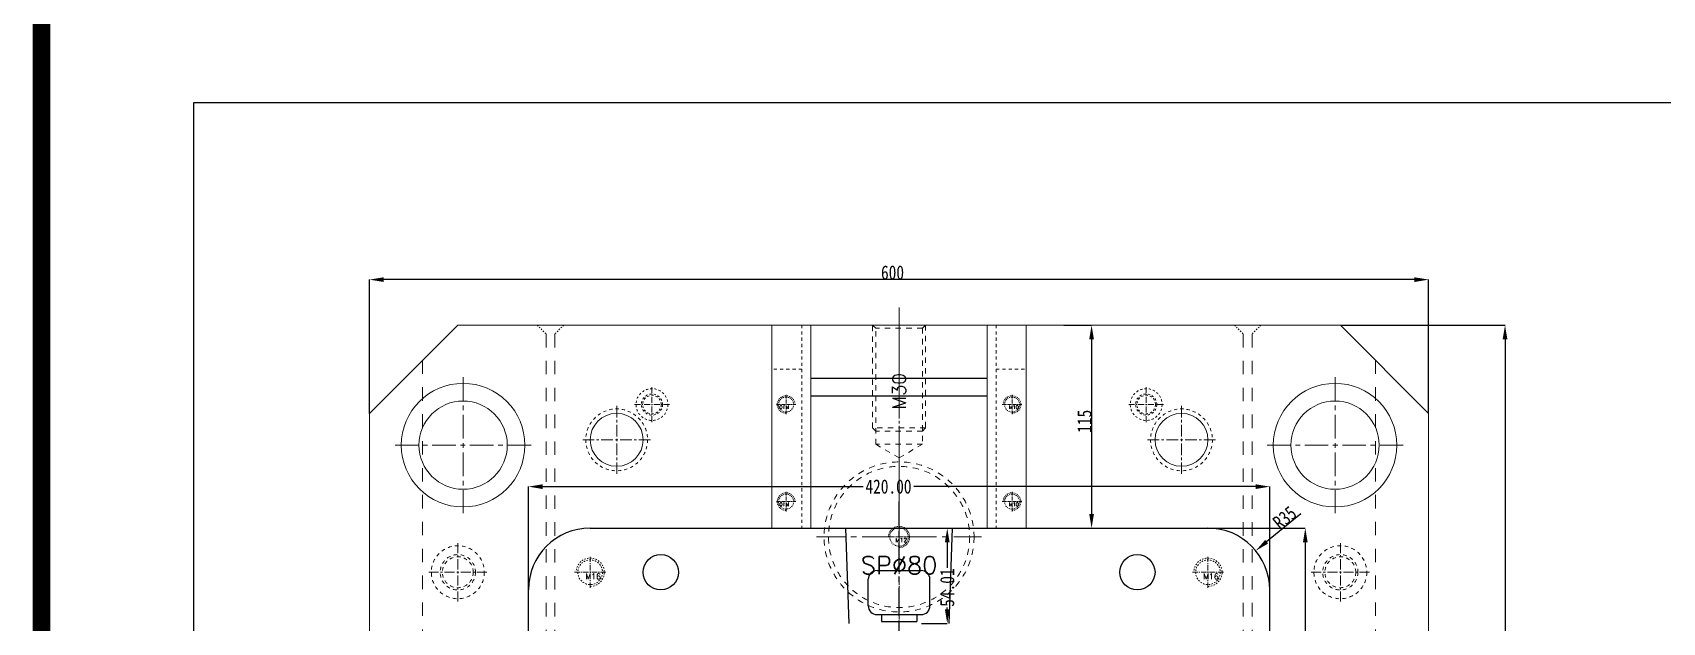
# Model space of a CAD drawing. Header units: millimetres. Extents: x 723 to 11228, y -2384 to 1578.
# Drawn here: x 723 to 1646, y -560 to -226 of the extents above; entities that cross this region are included whole.
import ezdxf
from ezdxf.enums import TextEntityAlignment as Align

# ---------------------------------------------------------------- set-up
doc = ezdxf.new("R2010")
doc.units = ezdxf.units.MM
doc.header["$LTSCALE"] = 16.335
doc.header["$PDMODE"] = 3
doc.header["$PDSIZE"] = 0.3125
doc.linetypes.add('CENTER', pattern=[0.6, 0.375, -0.075, 0.075, -0.075])
doc.linetypes.add('HIDDEN', pattern=[0.2, 0.1, -0.1])
doc.layers.get('0').update_dxf_attribs({"linetype": 'CONTINUOUS'})
doc.layers.get('Defpoints').update_dxf_attribs({"linetype": 'CONTINUOUS'})
for name, color, linetype, lineweight in [('moldbase', 7, 'CONTINUOUS', 20), ('screw', 33, 'CONTINUOUS', 13), ('sp', 193, 'CONTINUOUS', 9)]:
    doc.layers.add(name, color=color, linetype=linetype, lineweight=lineweight)
doc.styles.get("Standard").update_dxf_attribs({"font": 'txt', "width": 0.8})
doc.styles.add('TXT', font='txt.shx', dxfattribs={"bigfont": 'gbcbig.shx'})
doc.dimstyles.new('ISO-25', dxfattribs={"dimtxt": 8, "dimasz": 8, "dimexe": 0, "dimexo": 0, "dimgap": 0, "dimtad": 1, "dimtxsty": 'Standard', "dimcen": 0, "dimclrd": 4, "dimclre": 4, "dimclrt": 6, "dimadec": 0, "dimazin": 0, "dimtfac": 1, "dimtofl": 0, "dimtmove": 0, "dimatfit": 3, "dimfxl": 0, "dimarcsym": 0})
doc.dimstyles.get("Standard").update_dxf_attribs({"dimtxt": 0.15625, "dimasz": 0.1875, "dimexe": 0.125, "dimexo": 0.0625, "dimtad": 0, "dimtih": 1, "dimtoh": 1, "dimdsep": 46, "dimtxsty": 'Standard', "dimcen": 0.09, "dimadec": 0, "dimazin": 0, "dimtp": 0.01, "dimtm": 0.01, "dimtfac": 1, "dimtofl": 0, "dimtmove": 0, "dimatfit": 3, "dimfxl": 0, "dimtolj": 1, "dimarcsym": 0})

# ---------------------------------------------------------------- blocks, each defined once
blk = doc.blocks.new('screw_m10_g')
at = {"layer": 'screw', "color": 1, "linetype": 'CENTER', "ltscale": 0.310989}
for p, q in [((-5.5, 0), (5.5, 0)), ((0, -5.5), (0, 5.5))]:
    blk.add_line(p, q, dxfattribs=at)
at = {"layer": 'screw', "color": 33, "linetype": 'HIDDEN', "ltscale": 0.310989}
blk.add_circle((0, 0), 4.25, dxfattribs=at)
at = {"layer": 'screw', "color": 92, "linetype": 'HIDDEN', "ltscale": 0.310989}
blk.add_arc((0, 0), 5, 270, 180, dxfattribs=at)
at = {"layer": 'screw', "color": 6, "style": 'TXT'}
blk.add_text('M10', height=2, dxfattribs=at).set_placement((-1.7, -2.5))
blk = doc.blocks.new('*D101')
at = {"color": 4, "lineweight": -2}
for p, q in [((1003.77, -541.74), (1003.77, -483.25)), ((1011.77, -483.25), (1193.35, -483.25)), ((1415.77, -483.25), (1222.15, -483.25)), ((1423.77, -541.74), (1423.77, -483.25))]:
    blk.add_line(p, q, dxfattribs=at)
at = {"color": 4}
for points in [[(1011.77, -481.92), (1011.77, -484.59), (1003.77, -483.25)], [(1415.77, -481.92), (1415.77, -484.59), (1423.77, -483.25)]]:
    blk.add_solid(points, dxfattribs=at)
at = {"layer": 'Defpoints', "color": 0}
for p in [(1003.77, -483.25), (1003.77, -541.74), (1423.77, -541.74)]:
    blk.add_point(p, dxfattribs=at)
at = {"color": 6, "insert": (1207.75, -483.25), "char_height": 8, "attachment_point": 5}
blk.add_mtext('\\A1;420.00', dxfattribs=at)
blk = doc.blocks.new('*D102')
at = {"color": 4, "lineweight": -2}
for p, q in [((1388.77, -506.74), (1443.92, -506.74)), ((1443.92, -514.74), (1443.92, -682.91)), ((1443.92, -968.74), (1443.92, -711.71)), ((1388.77, -976.74), (1443.92, -976.74))]:
    blk.add_line(p, q, dxfattribs=at)
at = {"color": 4}
for points in [[(1442.58, -514.74), (1445.25, -514.74), (1443.92, -506.74)], [(1442.58, -968.74), (1445.25, -968.74), (1443.92, -976.74)]]:
    blk.add_solid(points, dxfattribs=at)
at = {"layer": 'Defpoints', "color": 0}
for p in [(1388.77, -506.74), (1388.77, -976.74), (1443.92, -976.74)]:
    blk.add_point(p, dxfattribs=at)
at = {"color": 6, "insert": (1443.92, -697.31), "char_height": 8, "attachment_point": 5, "rotation": 90}
blk.add_mtext('\\A1;470.00', dxfattribs=at)
blk = doc.blocks.new('*D103')
at = {"color": 4, "lineweight": -2}
for p, q in [((1215.83, -506.74), (1241.06, -506.74)), ((1241.06, -514.74), (1241.06, -529.23)), ((1241.06, -552.75), (1241.06, -551.63)), ((1226.48, -560.75), (1241.06, -560.75))]:
    blk.add_line(p, q, dxfattribs=at)
at = {"color": 4}
for points in [[(1239.73, -514.74), (1242.39, -514.74), (1241.06, -506.74)], [(1239.73, -552.75), (1242.39, -552.75), (1241.06, -560.75)]]:
    blk.add_solid(points, dxfattribs=at)
at = {"layer": 'Defpoints', "color": 0}
for p in [(1215.83, -506.74), (1226.48, -560.75), (1241.06, -560.75)]:
    blk.add_point(p, dxfattribs=at)
at = {"color": 6, "insert": (1241.06, -540.43), "char_height": 8, "attachment_point": 5, "rotation": 90}
blk.add_mtext('\\A1;54.01', dxfattribs=at)
blk = doc.blocks.new('screw_m16_g')
at = {"layer": 'screw', "color": 1, "linetype": 'CENTER', "ltscale": 0.497582}
for p, q in [((-8.8, 0), (8.8, 0)), ((0, -8.8), (0, 8.8))]:
    blk.add_line(p, q, dxfattribs=at)
at = {"layer": 'screw', "color": 33, "linetype": 'HIDDEN', "ltscale": 0.497582}
blk.add_circle((0, 0), 7, dxfattribs=at)
at = {"layer": 'screw', "color": 92, "linetype": 'HIDDEN', "ltscale": 0.497582}
blk.add_arc((0, 0), 8, 270, 180, dxfattribs=at)
at = {"layer": 'screw', "color": 6, "style": 'TXT'}
blk.add_text('M16', height=3.2, dxfattribs=at).set_placement((-2.72, -4))
blk = doc.blocks.new('*D111')
at = {"color": 4, "lineweight": -2}
for p, q in [((913.77, -441.74), (913.77, -365.98)), ((1505.77, -365.98), (921.77, -365.98)), ((1513.77, -441.74), (1513.77, -365.98))]:
    blk.add_line(p, q, dxfattribs=at)
at = {"color": 4}
for points in [[(921.77, -364.65), (921.77, -367.31), (913.77, -365.98)], [(1505.77, -364.65), (1505.77, -367.31), (1513.77, -365.98)]]:
    blk.add_solid(points, dxfattribs=at)
at = {"layer": 'Defpoints', "color": 0}
for p in [(913.77, -365.98), (913.77, -441.74), (1513.77, -441.74)]:
    blk.add_point(p, dxfattribs=at)
at = {"color": 6, "insert": (1210.05, -361.98), "char_height": 8, "attachment_point": 5}
blk.add_mtext('600', dxfattribs=at)
blk = doc.blocks.new('*D112')
at = {"color": 4, "lineweight": -2}
for p, q in [((1463.77, -391.74), (1557.06, -391.74)), ((1557.06, -399.74), (1557.06, -1133.74)), ((1463.77, -1141.74), (1557.06, -1141.74))]:
    blk.add_line(p, q, dxfattribs=at)
at = {"color": 4}
for points in [[(1555.73, -399.74), (1558.39, -399.74), (1557.06, -391.74)], [(1555.73, -1133.74), (1558.39, -1133.74), (1557.06, -1141.74)]]:
    blk.add_solid(points, dxfattribs=at)
at = {"layer": 'Defpoints', "color": 0}
for p in [(1463.77, -391.74), (1463.77, -1141.74), (1557.06, -1141.74)]:
    blk.add_point(p, dxfattribs=at)
at = {"color": 6, "insert": (1553.06, -759.81), "char_height": 8, "attachment_point": 5, "rotation": 90}
blk.add_mtext('750', dxfattribs=at)
blk = doc.blocks.new('*D115')
at = {"color": 4, "lineweight": -2}
for p, q in [((1307.04, -391.74), (1322.83, -391.74)), ((1322.83, -399.74), (1322.83, -498.74)), ((1307.04, -506.74), (1322.83, -506.74))]:
    blk.add_line(p, q, dxfattribs=at)
at = {"color": 4}
for points in [[(1321.49, -399.74), (1324.16, -399.74), (1322.83, -391.74)], [(1321.49, -498.74), (1324.16, -498.74), (1322.83, -506.74)]]:
    blk.add_solid(points, dxfattribs=at)
at = {"layer": 'Defpoints', "color": 0}
for p in [(1307.04, -391.74), (1307.04, -506.74), (1322.83, -506.74)]:
    blk.add_point(p, dxfattribs=at)
at = {"color": 6, "insert": (1318.83, -446.24), "char_height": 8, "attachment_point": 5, "rotation": 90}
blk.add_mtext('115', dxfattribs=at)
blk = doc.blocks.new('screw_m12_g')
at = {"layer": 'screw', "color": 1, "linetype": 'CENTER', "ltscale": 0.24}
for p, q in [((-6.6, 0), (6.6, 0)), ((0, -6.6), (0, 6.6))]:
    blk.add_line(p, q, dxfattribs=at)
at = {"layer": 'screw', "color": 33, "linetype": 'HIDDEN', "ltscale": 0.24}
blk.add_circle((0, 0), 5.25, dxfattribs=at)
at = {"layer": 'screw', "color": 92, "linetype": 'HIDDEN', "ltscale": 0.24}
blk.add_arc((0, 0), 6, 270, 180, dxfattribs=at)
at = {"layer": 'screw', "color": 6, "style": 'TXT'}
blk.add_text('M12', height=2.4, dxfattribs=at).set_placement((-2.04, -3))
blk = doc.blocks.new('sp_80_th', base_point=(1213.77, -1041.74))
at = {"layer": 'sp', "color": 1, "linetype": 'CENTER', "ltscale": 2.643404}
for p, q in [((1213.77, -1088.49), (1213.77, -994.99)), ((1167.02, -1041.74), (1260.52, -1041.74))]:
    blk.add_line(p, q, dxfattribs=at)
at = {"layer": 'sp', "color": 193, "linetype": 'HIDDEN', "ltscale": 2.073258}
for radius in [42.5, 40]:
    blk.add_circle((1213.77, -1041.74), radius, dxfattribs=at)
at = {"layer": 'sp', "color": 6, "style": 'TXT'}
blk.add_text('SP%%c80', height=10, dxfattribs=at).set_placement((1213.77, -1057.74), align=Align.MIDDLE)
blk = doc.blocks.new('*D154')
at = {"color": 4, "lineweight": -2}
blk.add_line((1441.39, -498.58), (1422.01, -514.47), dxfattribs=at)
at = {"color": 4}
blk.add_solid([(1421.17, -513.44), (1422.86, -515.5), (1415.83, -519.55)], dxfattribs=at)
at = {"layer": 'Defpoints', "color": 0}
for p in [(1415.83, -519.55), (1388.77, -541.74)]:
    blk.add_point(p, dxfattribs=at)
at = {"color": 6, "insert": (1432.26, -500.9), "char_height": 8, "attachment_point": 5, "rotation": 39.36136}
blk.add_mtext('R35', dxfattribs=at)

msp = doc.modelspace()

# ---------------------------------------------------------------- linework, layer by layer
for p, q in [((1163.765, -421.744), (1263.765, -421.744)), ((1163.765, -431.744), (1263.765, -431.744)), ((1038.765, -506.744), (1388.765, -506.744)), ((1185.437, -560.751), (1183.551, -506.744)), ((1242.093, -560.751), (1243.979, -506.744)), ((1003.765, -941.744), (1003.765, -541.744)), ((1423.765, -941.744), (1423.765, -541.744)), ((1203.765, -555.751), (1203.765, -559.551)), ((1223.765, -555.751), (1223.765, -559.551))]:
    msp.add_line(p, q)
at = {"color": 1, "linetype": 'CENTER', "ltscale": 2.612305}
msp.add_line((1213.765, -991.744), (1213.765, -491.744), dxfattribs=at)
at = {"color": 7, "linetype": 'Continuous'}
for p, q in [((1201.265, -530.751), (1226.265, -530.751)), ((1196.265, -550.751), (1196.265, -535.751)), ((1231.265, -550.751), (1231.265, -535.751)), ((1201.265, -555.751), (1226.265, -555.751)), ((1203.765, -559.551), (1223.765, -559.551))]:
    msp.add_line(p, q, dxfattribs=at)
at = {"color": 1, "linetype": 'CENTER', "ltscale": 9.722671}
msp.add_line((1213.765, -904.555), (1213.765, -558.934), dxfattribs=at)
at = {"color": 4, "const_width": 10}
msp.add_lwpolyline([(727.857, 1573.392), (11222.503, 1573.392), (11222.503, -2379.292), (727.857, -2379.292)], close=True, dxfattribs=at)
msp.add_lwpolyline([(814.144, -265.677), (2539.8, -265.677), (2539.8, -1801.098), (814.144, -1801.098)], close=True)
for centre in [(1078.765, -531.744), (1348.765, -531.744)]:
    msp.add_circle(centre, 10)
for centre, start, end in [((1038.765, -541.744), 90, 180), ((1388.765, -541.744), 0, 90)]:
    msp.add_arc(centre, 35, start, end)
at = {"color": 7, "linetype": 'Continuous'}
for centre, start, end in [((1201.265, -535.751), 90, 180), ((1226.265, -535.751), 0, 90), ((1201.265, -550.751), 180, 270), ((1226.265, -550.751), 270, 0)]:
    msp.add_arc(centre, 5, start, end, dxfattribs=at)
at = {"layer": 'moldbase', "color": 1, "linetype": 'CENTER', "ltscale": 9.205265}
msp.add_line((1213.765, -381.744), (1213.765, -1151.744), dxfattribs=at)
at = {"layer": 'moldbase'}
for p, q in [((913.765, -441.744), (963.765, -391.744)), ((1463.765, -391.744), (963.765, -391.744)), ((1141.765, -391.744), (1141.765, -506.744)), ((1163.765, -391.744), (1163.765, -506.744)), ((1263.765, -391.744), (1263.765, -506.744)), ((1285.765, -391.744), (1285.765, -506.744)), ((1463.765, -391.744), (1513.765, -441.744)), ((913.765, -441.744), (913.765, -1091.744)), ((1513.765, -441.744), (1513.765, -1091.744))]:
    msp.add_line(p, q, dxfattribs=at)
at = {"layer": 'moldbase', "color": 8, "linetype": 'HIDDEN', "ltscale": 0.466483}
for p, q in [((1008.765, -391.744), (1013.765, -396.744)), ((1023.765, -391.744), (1018.765, -396.744)), ((1403.765, -391.744), (1408.765, -396.744)), ((1418.765, -391.744), (1413.765, -396.744))]:
    msp.add_line(p, q, dxfattribs=at)
at = {"layer": 'moldbase', "color": 8, "linetype": 'HIDDEN', "ltscale": 4.66483}
for p, q in [((1013.765, -396.744), (1013.765, -1136.744)), ((1018.765, -396.744), (1018.765, -1066.744)), ((1408.765, -396.744), (1408.765, -1066.744)), ((1413.765, -396.744), (1413.765, -1136.744)), ((943.765, -411.744), (943.765, -1121.744)), ((1483.765, -411.744), (1483.765, -1121.744))]:
    msp.add_line(p, q, dxfattribs=at)
at = {"layer": 'moldbase', "color": 8, "linetype": 'HIDDEN', "ltscale": 1.08846}
for p, q in [((1158.765, -391.744), (1158.765, -506.744)), ((1268.765, -391.744), (1268.765, -506.744)), ((1158.765, -416.744), (1141.765, -416.744)), ((1268.765, -416.744), (1285.765, -416.744))]:
    msp.add_line(p, q, dxfattribs=at)
at = {"layer": 'moldbase', "color": 1, "linetype": 'CENTER', "ltscale": 2.176921}
for p, q in [((966.765, -421.244), (966.765, -498.244)), ((1460.765, -421.244), (1460.765, -498.244)), ((1005.265, -459.744), (928.265, -459.744)), ((1422.265, -459.744), (1499.265, -459.744))]:
    msp.add_line(p, q, dxfattribs=at)
at = {"layer": 'moldbase', "color": 1, "linetype": 'CENTER', "ltscale": 0.55978}
for p, q in [((1073.765, -426.844), (1073.765, -446.644)), ((1353.765, -426.844), (1353.765, -446.644)), ((1063.865, -436.744), (1083.665, -436.744)), ((1363.665, -436.744), (1343.865, -436.744))]:
    msp.add_line(p, q, dxfattribs=at)
at = {"layer": 'moldbase', "color": 1, "linetype": 'CENTER', "ltscale": 1.08846}
for p, q in [((1053.765, -437.494), (1053.765, -475.994)), ((1373.765, -437.494), (1373.765, -475.994)), ((1073.015, -456.744), (1034.515, -456.744)), ((1354.515, -456.744), (1393.015, -456.744))]:
    msp.add_line(p, q, dxfattribs=at)
at = {"layer": 'moldbase', "color": 1, "linetype": 'CENTER', "ltscale": 0.932966}
for p, q in [((963.765, -515.244), (963.765, -548.244)), ((1463.765, -515.244), (1463.765, -548.244)), ((980.265, -531.744), (947.265, -531.744)), ((1447.265, -531.744), (1480.265, -531.744))]:
    msp.add_line(p, q, dxfattribs=at)
at = {"layer": 'moldbase'}
for centre, radius in [((966.765, -459.744), 35), ((1460.765, -459.744), 35), ((966.765, -459.744), 25), ((1053.765, -456.744), 15), ((1373.765, -456.744), 15), ((1460.765, -459.744), 25)]:
    msp.add_circle(centre, radius, dxfattribs=at)
at = {"layer": 'moldbase', "color": 8, "linetype": 'HIDDEN', "ltscale": 0.746373}
for centre, radius in [((1073.765, -436.744), 9), ((1073.765, -436.744), 6), ((1073.765, -436.744), 5.25), ((1353.765, -436.744), 9), ((1353.765, -436.744), 6), ((1353.765, -436.744), 5.25)]:
    msp.add_circle(centre, radius, dxfattribs=at)
at = {"layer": 'moldbase', "color": 8, "linetype": 'HIDDEN', "ltscale": 1.08846}
for centre in [(1053.765, -456.744), (1373.765, -456.744)]:
    msp.add_circle(centre, 17.5, dxfattribs=at)
at = {"layer": 'moldbase', "color": 8, "linetype": 'HIDDEN', "ltscale": 1.243955}
for centre, radius in [((963.765, -531.744), 15), ((1463.765, -531.744), 15), ((963.765, -531.744), 10), ((963.765, -531.744), 8.75), ((1463.765, -531.744), 10), ((1463.765, -531.744), 8.75)]:
    msp.add_circle(centre, radius, dxfattribs=at)
at = {"layer": 'screw', "color": 92, "linetype": 'HIDDEN', "ltscale": 1.865932}
for p, q in [((1198.765, -449.994), (1198.765, -391.744)), ((1228.765, -391.744), (1228.765, -449.994)), ((1200.515, -451.744), (1198.765, -449.994)), ((1228.765, -449.994), (1198.765, -449.994)), ((1227.015, -451.744), (1200.515, -451.744)), ((1228.765, -449.994), (1227.015, -451.744))]:
    msp.add_line(p, q, dxfattribs=at)
at = {"layer": 'screw', "color": 8, "linetype": 'HIDDEN', "ltscale": 1.865932}
for p, q in [((1200.515, -393.494), (1198.765, -391.744)), ((1227.015, -393.494), (1200.515, -393.494)), ((1200.515, -459.244), (1200.515, -393.494)), ((1228.765, -391.744), (1227.015, -393.494)), ((1227.015, -393.494), (1227.015, -459.244)), ((1213.765, -466.894), (1200.515, -459.244)), ((1227.015, -459.244), (1200.515, -459.244)), ((1227.015, -459.244), (1213.765, -466.894))]:
    msp.add_line(p, q, dxfattribs=at)
at = {"layer": 'screw', "color": 1, "linetype": 'CENTER', "ltscale": 1.166208}
msp.add_line((1213.765, -391.744), (1213.765, -466.894), dxfattribs=at)

# ---------------------------------------------------------------- block references
at = {"layer": 'screw', "xscale": -1}
for p in [(1149.765, -436.744), (1149.765, -491.744)]:
    msp.add_blockref('screw_m10_g', p, dxfattribs=at)
at = {"layer": 'screw'}
for name, p in [('screw_m10_g', (1277.765, -436.744)), ('screw_m10_g', (1277.765, -491.744)), ('screw_m12_g', (1213.765, -511.744)), ('screw_m16_g', (1038.765, -531.744)), ('screw_m16_g', (1388.765, -531.744))]:
    msp.add_blockref(name, p, dxfattribs=at)
at = {"layer": 'sp'}
msp.add_blockref('sp_80_th', (1213.765, -511.744), dxfattribs=at)

# ---------------------------------------------------------------- texts
at = {"layer": 'screw', "color": 6, "linetype": 'HIDDEN', "ltscale": 1.865932, "style": 'TXT'}
msp.add_text('M30', height=7.5, rotation=90, dxfattribs=at).set_placement((1213.765, -429.319), align=Align.MIDDLE)

# ---------------------------------------------------------------- dimensions: what is measured, and where the dimension line sits
for base, p1, p2, dimstyle, override, picture, middle in [((913.765, -365.979), (1513.765, -441.744), (913.765, -441.744), 'ISO-25', {"dimfxl": 1.25, "dimarcsym": 1}, '*D111', (1210.053, -365.979)), ((1003.765, -483.254), (1423.765, -541.744), (1003.765, -541.744), 'Standard', {"dimtxt": 8, "dimasz": 8, "dimexe": 0, "dimexo": 0, "dimgap": 0, "dimtih": 0, "dimtoh": 0, "dimzin": 0, "dimcen": 0, "dimclrd": 4, "dimclre": 4, "dimclrt": 6, "dimtp": 0, "dimtm": 0, "dimtzin": 0}, '*D101', (1207.755, -483.254))]:
    dim = msp.add_linear_dim(base=base, p1=p1, p2=p2, dimstyle=dimstyle, override=override)
    dim.commit()
    dim.dimension.update_dxf_attribs({"geometry": picture, "text_midpoint": middle, "dimtype": 160})
for base, p1, p2, dimstyle, override, picture, middle in [((1322.827, -506.744), (1307.04, -391.744), (1307.04, -506.744), 'ISO-25', {"dimfxl": 1.25, "dimarcsym": 1}, '*D115', (1322.827, -446.244)), ((1557.062, -1141.744), (1463.765, -391.744), (1463.765, -1141.744), 'ISO-25', {"dimfxl": 1.25, "dimarcsym": 1}, '*D112', (1557.062, -759.814)), ((1241.059, -560.751), (1215.834, -506.744), (1226.48, -560.751), 'Standard', {"dimtxt": 8, "dimasz": 8, "dimexe": 0, "dimexo": 0, "dimgap": 0, "dimtih": 0, "dimtoh": 0, "dimzin": 0, "dimcen": 0, "dimclrd": 4, "dimclre": 4, "dimclrt": 6, "dimtp": 0, "dimtm": 0, "dimtzin": 0}, '*D103', (1241.059, -540.433)), ((1443.918, -976.744), (1388.765, -506.744), (1388.765, -976.744), 'Standard', {"dimtxt": 8, "dimasz": 8, "dimexe": 0, "dimexo": 0, "dimgap": 0, "dimtih": 0, "dimtoh": 0, "dimzin": 0, "dimcen": 0, "dimclrd": 4, "dimclre": 4, "dimclrt": 6, "dimtp": 0, "dimtm": 0, "dimtzin": 0}, '*D102', (1443.918, -697.307))]:
    dim = msp.add_linear_dim(base=base, p1=p1, p2=p2, angle=90, dimstyle=dimstyle, override=override)
    dim.commit()
    dim.dimension.update_dxf_attribs({"geometry": picture, "text_midpoint": middle, "dimtype": 160})
dim = msp.add_radius_dim(center=(1388.765, -541.744), mpoint=(1415.826, -519.547), dimstyle='ISO-25', override={"dimfxl": 1.25, "dimarcsym": 1})
dim.commit()
dim.dimension.update_dxf_attribs({"geometry": '*D154', "text_midpoint": (1432.257, -500.895)})

doc.saveas('drawing.dxf')
